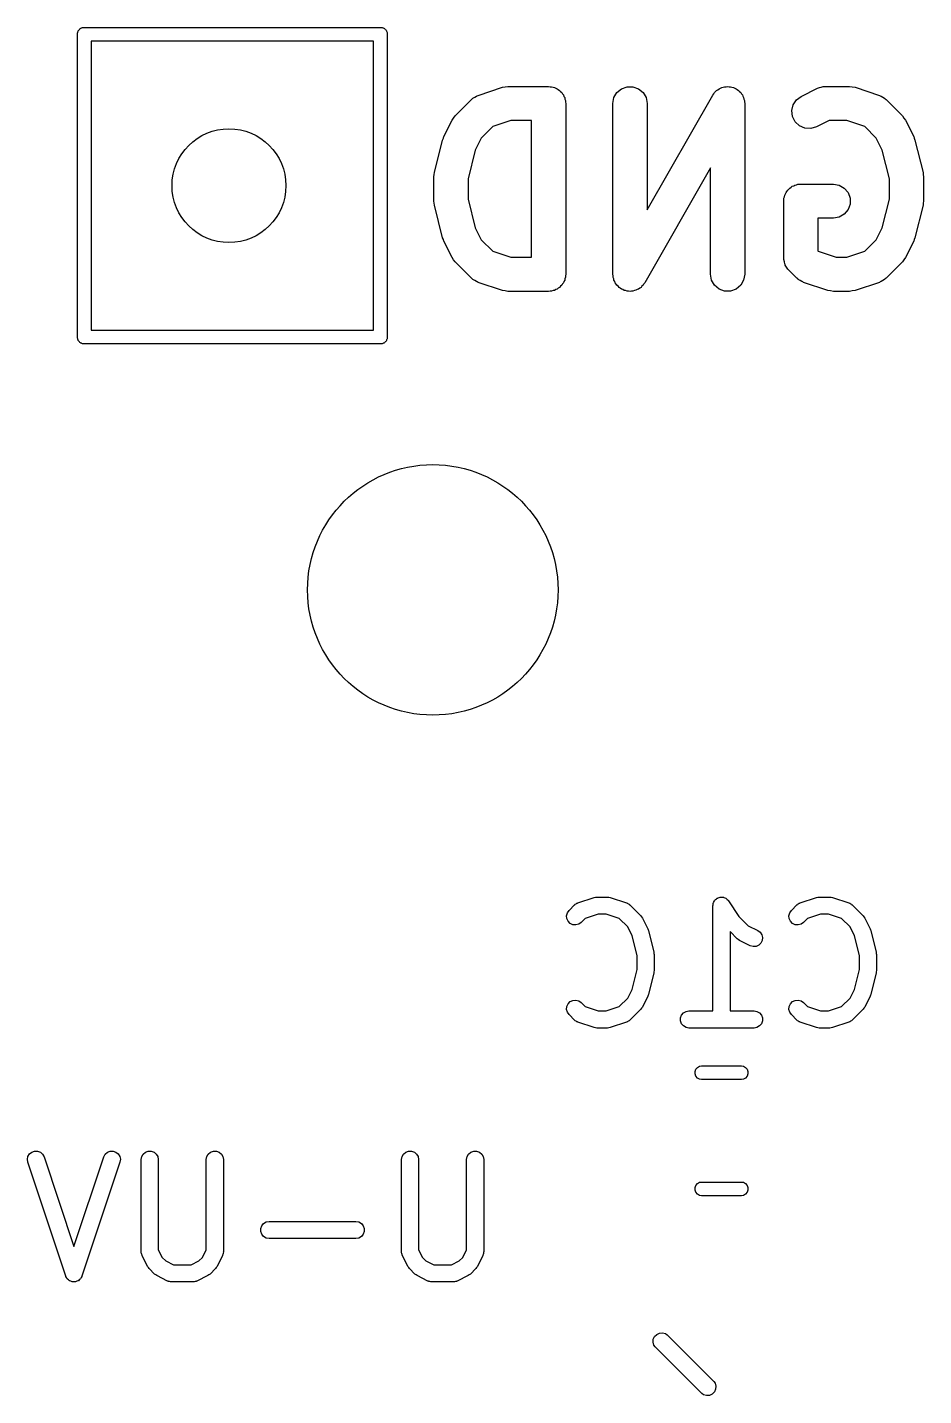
# Model space of a CAD drawing. Extents: x 0.6 to 53.4, y 0.6 to 44.7.
# Drawn here: x 15.83 to 23.7, y 32.67 to 44.69 of the extents above; entities that cross this region are included whole.
import ezdxf

# ---------------------------------------------------------------- set-up
doc = ezdxf.new("R2010")
doc.units = 0
doc.header["$MEASUREMENT"] = 0
doc.layers.add('BLACK', color=7, linetype='CONTINUOUS')

msp = doc.modelspace()

# ---------------------------------------------------------------- linework, layer by layer
at = {"layer": 'BLACK', "linetype": 'CONTINUOUS'}
for p, q in [((16.27, 44.6406), (16.2718, 44.6456)), ((16.27, 44.6353), (16.27, 44.6406)), ((16.27, 44.6352), (16.27, 44.6353)), ((16.27, 41.9806), (16.27, 44.6352)), ((16.2718, 44.6456), (16.2727, 44.6508)), ((16.2727, 44.6508), (16.2754, 44.6555)), ((16.2754, 44.6555), (16.2772, 44.6605)), ((16.2772, 44.6605), (16.2807, 44.6645)), ((16.2807, 44.6645), (16.2833, 44.6692)), ((16.2833, 44.6692), (16.2874, 44.6726)), ((16.2874, 44.6726), (16.2908, 44.6767)), ((16.2908, 44.6767), (16.2955, 44.6793)), ((16.2955, 44.6793), (16.2995, 44.6828)), ((16.2995, 44.6828), (16.3045, 44.6846)), ((16.3045, 44.6846), (16.3092, 44.6873)), ((16.3092, 44.6873), (16.3144, 44.6882)), ((16.3144, 44.6882), (16.3194, 44.69)), ((16.3194, 44.69), (16.3247, 44.69)), ((16.3247, 44.69), (16.3248, 44.69)), ((16.3248, 44.69), (18.9352, 44.69)), ((18.9352, 44.69), (18.9353, 44.69)), ((18.9353, 44.69), (18.9406, 44.69)), ((18.9406, 44.69), (18.9456, 44.6882)), ((18.9456, 44.6882), (18.9508, 44.6873)), ((18.9508, 44.6873), (18.9555, 44.6846)), ((18.9555, 44.6846), (18.9605, 44.6828)), ((18.9605, 44.6828), (18.9645, 44.6793)), ((18.9645, 44.6793), (18.9692, 44.6767)), ((18.9692, 44.6767), (18.9726, 44.6726)), ((18.9726, 44.6726), (18.9767, 44.6692)), ((18.9767, 44.6692), (18.9793, 44.6645)), ((18.9793, 44.6645), (18.9828, 44.6605)), ((18.9828, 44.6605), (18.9846, 44.6555)), ((18.9846, 44.6555), (18.9873, 44.6508)), ((18.9873, 44.6508), (18.9882, 44.6456)), ((18.9882, 44.6456), (18.99, 44.6406)), ((18.99, 44.6406), (18.99, 44.6353)), ((18.99, 44.6353), (18.99, 44.6352)), ((18.99, 44.6352), (18.99, 41.9648)), ((16.39, 44.57), (16.39, 42.03)), ((18.87, 44.57), (16.39, 44.57)), ((18.87, 42.03), (18.87, 44.57)), ((19.7883, 44.0923), (20.0026, 44.1637)), ((20.0026, 44.1637), (20.0263, 44.1673)), ((20.0263, 44.1673), (20.05, 44.1714)), ((20.05, 44.1714), (20.4071, 44.1714)), ((20.4071, 44.1714), (20.4201, 44.1691)), ((20.4201, 44.1691), (20.4332, 44.1691)), ((20.4332, 44.1691), (20.4455, 44.1647)), ((20.4455, 44.1647), (20.4584, 44.1624)), ((20.4584, 44.1624), (20.4698, 44.1558)), ((20.4698, 44.1558), (20.4821, 44.1513)), ((20.4821, 44.1513), (20.4922, 44.1429)), ((20.4922, 44.1429), (20.5036, 44.1363)), ((20.5036, 44.1363), (20.512, 44.1263)), ((20.512, 44.1263), (20.522, 44.1178)), ((20.522, 44.1178), (20.5286, 44.1065)), ((20.5286, 44.1065), (20.537, 44.0964)), ((20.9805, 44.0727), (21.0065, 44.1178)), ((21.0065, 44.1178), (21.0464, 44.1513)), ((21.0464, 44.1513), (21.0954, 44.1691)), ((21.0954, 44.1691), (21.1475, 44.1691)), ((21.1475, 44.1691), (21.1964, 44.1513)), ((21.1964, 44.1513), (21.2363, 44.1178)), ((21.2363, 44.1178), (21.2624, 44.0727)), ((21.8483, 44.0958), (21.8569, 44.1062)), ((21.8569, 44.1062), (21.8637, 44.1178)), ((21.8637, 44.1178), (21.8735, 44.1261)), ((21.8735, 44.1261), (21.8816, 44.1359)), ((21.8816, 44.1359), (21.8933, 44.1427)), ((21.8933, 44.1427), (21.9036, 44.1513)), ((21.9036, 44.1513), (21.9156, 44.1557)), ((21.9156, 44.1557), (21.9266, 44.1622)), ((21.9266, 44.1622), (21.9399, 44.1645)), ((21.9399, 44.1645), (21.9525, 44.1691)), ((21.9525, 44.1691), (21.9653, 44.1691)), ((21.9653, 44.1691), (21.9779, 44.1714)), ((21.9779, 44.1714), (21.9912, 44.1691)), ((21.9912, 44.1691), (22.0046, 44.1691)), ((22.0046, 44.1691), (22.0166, 44.1648)), ((22.0166, 44.1648), (22.0292, 44.1626)), ((22.0292, 44.1626), (22.0409, 44.1559)), ((22.0409, 44.1559), (22.0536, 44.1513)), ((22.0536, 44.1513), (22.0634, 44.1431)), ((22.0634, 44.1431), (22.0745, 44.1368)), ((22.0745, 44.1368), (22.0832, 44.1265)), ((22.0832, 44.1265), (22.0935, 44.1178)), ((22.0935, 44.1178), (22.0999, 44.1068)), ((22.0999, 44.1068), (22.1081, 44.097)), ((22.6258, 44.0842), (22.7686, 44.1556)), ((22.7686, 44.1556), (22.7769, 44.1581)), ((22.7769, 44.1581), (22.7844, 44.1624)), ((22.7844, 44.1624), (22.8017, 44.1654)), ((22.8017, 44.1654), (22.8186, 44.1704)), ((22.8186, 44.1704), (22.8272, 44.1699)), ((22.8272, 44.1699), (22.8357, 44.1714)), ((22.8357, 44.1714), (23.05, 44.1714)), ((23.05, 44.1714), (23.0737, 44.1673)), ((23.0737, 44.1673), (23.0974, 44.1637)), ((23.0974, 44.1637), (23.3117, 44.0923)), ((19.5868, 43.9132), (19.7296, 44.0561)), ((19.7296, 44.0561), (19.7367, 44.061)), ((19.7367, 44.061), (19.7425, 44.0675)), ((19.7425, 44.0675), (19.7579, 44.0759)), ((19.7579, 44.0759), (19.7723, 44.0859)), ((19.7723, 44.0859), (19.7807, 44.0882)), ((19.7807, 44.0882), (19.7883, 44.0923)), ((20.537, 44.0964), (20.5415, 44.0841)), ((20.5415, 44.0841), (20.5481, 44.0727)), ((20.5481, 44.0727), (20.5504, 44.0598)), ((20.5504, 44.0598), (20.5549, 44.0475)), ((20.5549, 44.0475), (20.5549, 44.0344)), ((20.5549, 44.0344), (20.5571, 44.0214)), ((20.5571, 44.0214), (20.5571, 42.5214)), ((20.9714, 44.0214), (20.9805, 44.0727)), ((20.9714, 42.5214), (20.9714, 44.0214)), ((21.2624, 44.0727), (21.2714, 44.0214)), ((21.2714, 43.0863), (21.8483, 44.0958)), ((21.2714, 44.0214), (21.2714, 43.0863)), ((22.1081, 44.097), (22.1128, 44.0844)), ((22.1128, 44.0844), (22.1195, 44.0727)), ((22.1195, 44.0727), (22.1217, 44.0601)), ((22.1217, 44.0601), (22.1262, 44.0481)), ((22.1262, 44.0481), (22.1262, 44.0347)), ((22.1262, 44.0347), (22.1286, 44.0214)), ((22.1286, 44.0214), (22.1286, 42.5214)), ((22.5431, 43.959), (22.5552, 44.0097)), ((22.5552, 44.0097), (22.5839, 44.0531)), ((22.5839, 44.0531), (22.6258, 44.0842)), ((23.3117, 44.0923), (23.3193, 44.0882)), ((23.3193, 44.0882), (23.3277, 44.0859)), ((23.3277, 44.0859), (23.3421, 44.0759)), ((23.3421, 44.0759), (23.3575, 44.0675)), ((23.3575, 44.0675), (23.3633, 44.061)), ((23.3633, 44.061), (23.3704, 44.0561)), ((23.3704, 44.0561), (23.5132, 43.9132)), ((19.4873, 43.7314), (19.5587, 43.8742)), ((19.5587, 43.8742), (19.573, 43.8935)), ((19.573, 43.8935), (19.5868, 43.9132)), ((20.0743, 43.8714), (19.9167, 43.8189)), ((20.2571, 43.8714), (20.0743, 43.8714)), ((20.2571, 42.6714), (20.2571, 43.8714)), ((22.5491, 43.9072), (22.5431, 43.959)), ((22.5724, 43.8606), (22.5491, 43.9072)), ((22.6102, 43.8248), (22.5724, 43.8606)), ((22.8711, 43.8714), (22.7599, 43.8158)), ((23.0257, 43.8714), (22.8711, 43.8714)), ((23.1833, 43.8189), (23.0257, 43.8714)), ((23.5132, 43.9132), (23.527, 43.8935)), ((23.527, 43.8935), (23.5413, 43.8742)), ((23.5413, 43.8742), (23.6127, 43.7314)), ((19.9167, 43.8189), (19.8161, 43.7183)), ((22.658, 43.8041), (22.6102, 43.8248)), ((22.71, 43.801), (22.658, 43.8041)), ((22.7599, 43.8158), (22.71, 43.801)), ((23.2839, 43.7183), (23.1833, 43.8189)), ((19.4045, 43.415), (19.4759, 43.7007)), ((19.4759, 43.7007), (19.4826, 43.7156)), ((19.4826, 43.7156), (19.4873, 43.7314)), ((19.8161, 43.7183), (19.763, 43.6119)), ((23.337, 43.6119), (23.2839, 43.7183)), ((23.6127, 43.7314), (23.6174, 43.7156)), ((23.6174, 43.7156), (23.6241, 43.7007)), ((23.6241, 43.7007), (23.6955, 43.415)), ((19.763, 43.6119), (19.7, 43.3601)), ((23.4, 43.3601), (23.337, 43.6119)), ((19.4, 43.3786), (19.4032, 43.3966)), ((19.4, 43.1643), (19.4, 43.3786)), ((19.4032, 43.3966), (19.4045, 43.415)), ((21.8286, 43.4566), (21.2517, 42.447)), ((21.8286, 42.5214), (21.8286, 43.4566)), ((23.6955, 43.415), (23.6968, 43.3966)), ((23.6968, 43.3966), (23.7, 43.3786)), ((23.7, 43.3786), (23.7, 43.1643)), ((19.7, 43.3601), (19.7, 43.1827)), ((22.5, 43.2493), (22.5065, 43.2607)), ((22.5065, 43.2607), (22.5166, 43.2691)), ((22.5166, 43.2691), (22.525, 43.2792)), ((22.525, 43.2792), (22.5364, 43.2858)), ((22.5364, 43.2858), (22.5464, 43.2942)), ((22.5464, 43.2942), (22.5588, 43.2987)), ((22.5588, 43.2987), (22.5701, 43.3052)), ((22.5701, 43.3052), (22.5831, 43.3075)), ((22.5831, 43.3075), (22.5954, 43.312)), ((22.5954, 43.312), (22.6085, 43.312)), ((22.6085, 43.312), (22.6214, 43.3143)), ((22.6214, 43.3143), (22.9071, 43.3143)), ((22.9071, 43.3143), (22.9584, 43.3052)), ((22.9584, 43.3052), (23.0036, 43.2792)), ((23.0036, 43.2792), (23.037, 43.2393)), ((23.4, 43.1827), (23.4, 43.3601)), ((19.4032, 43.1462), (19.4, 43.1643)), ((19.4045, 43.1279), (19.4032, 43.1462)), ((19.7, 43.1827), (19.763, 42.9309)), ((22.4714, 43.1643), (22.4737, 43.1772)), ((22.4714, 42.6643), (22.4714, 43.1643)), ((22.4737, 43.1903), (22.4782, 43.2027)), ((22.4737, 43.1772), (22.4737, 43.1903)), ((22.4782, 43.2027), (22.4805, 43.2156)), ((22.4805, 43.2156), (22.487, 43.227)), ((22.487, 43.227), (22.4915, 43.2393)), ((22.4915, 43.2393), (22.5, 43.2493)), ((23.037, 43.2393), (23.0549, 43.1903)), ((23.0549, 43.1382), (23.037, 43.0893)), ((23.0549, 43.1903), (23.0549, 43.1382)), ((23.337, 42.9309), (23.4, 43.1827)), ((23.6968, 43.1462), (23.6955, 43.1279)), ((23.7, 43.1643), (23.6968, 43.1462)), ((19.4759, 42.8422), (19.4045, 43.1279)), ((22.9584, 43.0233), (22.9071, 43.0143)), ((23.0036, 43.0494), (22.9584, 43.0233)), ((23.037, 43.0893), (23.0036, 43.0494)), ((23.6955, 43.1279), (23.6241, 42.8422)), ((19.763, 42.9309), (19.8161, 42.8246)), ((22.9071, 43.0143), (22.7714, 43.0143)), ((22.7714, 43.0143), (22.7714, 42.7264)), ((23.2839, 42.8246), (23.337, 42.9309)), ((19.4826, 42.8272), (19.4759, 42.8422)), ((19.4873, 42.8115), (19.4826, 42.8272)), ((19.5587, 42.6686), (19.4873, 42.8115)), ((19.8161, 42.8246), (19.9167, 42.724)), ((23.1833, 42.724), (23.2839, 42.8246)), ((23.6127, 42.8115), (23.5413, 42.6686)), ((23.6174, 42.8272), (23.6127, 42.8115)), ((23.6241, 42.8422), (23.6174, 42.8272)), ((19.573, 42.6493), (19.5587, 42.6686)), ((19.9167, 42.724), (20.0743, 42.6714)), ((20.0743, 42.6714), (20.2571, 42.6714)), ((22.4726, 42.6578), (22.4714, 42.6643)), ((22.472, 42.6512), (22.4726, 42.6578)), ((22.7714, 42.7264), (22.7739, 42.724)), ((22.7739, 42.724), (22.9315, 42.6714)), ((22.9315, 42.6714), (23.0257, 42.6714)), ((23.0257, 42.6714), (23.1833, 42.724)), ((23.5413, 42.6686), (23.527, 42.6493)), ((19.5868, 42.6296), (19.573, 42.6493)), ((19.7296, 42.4868), (19.5868, 42.6296)), ((22.4771, 42.6323), (22.472, 42.6512)), ((22.4805, 42.613), (22.4771, 42.6323)), ((22.4838, 42.6073), (22.4805, 42.613)), ((22.4855, 42.6009), (22.4838, 42.6073)), ((22.4967, 42.5848), (22.4855, 42.6009)), ((22.5065, 42.5679), (22.4967, 42.5848)), ((22.5116, 42.5636), (22.5065, 42.5679)), ((22.5154, 42.5582), (22.5116, 42.5636)), ((22.5868, 42.4868), (22.5154, 42.5582)), ((23.5132, 42.6296), (23.3704, 42.4868)), ((23.527, 42.6493), (23.5132, 42.6296)), ((19.7367, 42.4818), (19.7296, 42.4868)), ((19.7425, 42.4754), (19.7367, 42.4818)), ((19.7579, 42.467), (19.7425, 42.4754)), ((19.7723, 42.4569), (19.7579, 42.467)), ((19.7807, 42.4547), (19.7723, 42.4569)), ((19.7883, 42.4506), (19.7807, 42.4547)), ((20.0026, 42.3791), (19.7883, 42.4506)), ((20.512, 42.4166), (20.5036, 42.4065)), ((20.522, 42.425), (20.512, 42.4166)), ((20.5286, 42.4364), (20.522, 42.425)), ((20.537, 42.4464), (20.5286, 42.4364)), ((20.5415, 42.4588), (20.537, 42.4464)), ((20.5481, 42.4701), (20.5415, 42.4588)), ((20.5504, 42.4831), (20.5481, 42.4701)), ((20.5549, 42.4954), (20.5504, 42.4831)), ((20.5571, 42.5214), (20.5549, 42.5085)), ((20.5549, 42.5085), (20.5549, 42.4954)), ((20.9738, 42.5082), (20.9714, 42.5214)), ((20.9738, 42.4947), (20.9738, 42.5082)), ((20.9783, 42.4827), (20.9738, 42.4947)), ((20.9805, 42.4701), (20.9783, 42.4827)), ((20.9872, 42.4585), (20.9805, 42.4701)), ((20.9919, 42.4459), (20.9872, 42.4585)), ((21.0001, 42.4361), (20.9919, 42.4459)), ((21.0065, 42.425), (21.0001, 42.4361)), ((21.0168, 42.4164), (21.0065, 42.425)), ((21.0255, 42.4061), (21.0168, 42.4164)), ((21.2265, 42.4168), (21.2184, 42.407)), ((21.2363, 42.425), (21.2265, 42.4168)), ((21.2431, 42.4367), (21.2363, 42.425)), ((21.2517, 42.447), (21.2431, 42.4367)), ((21.8376, 42.4701), (21.8286, 42.5214)), ((21.8637, 42.425), (21.8376, 42.4701)), ((21.9036, 42.3915), (21.8637, 42.425)), ((22.0935, 42.425), (22.0536, 42.3915)), ((22.1195, 42.4701), (22.0935, 42.425)), ((22.1286, 42.5214), (22.1195, 42.4701)), ((22.5939, 42.4818), (22.5868, 42.4868)), ((22.5996, 42.4754), (22.5939, 42.4818)), ((22.6151, 42.467), (22.5996, 42.4754)), ((22.6295, 42.4569), (22.6151, 42.467)), ((22.6378, 42.4547), (22.6295, 42.4569)), ((22.6454, 42.4506), (22.6378, 42.4547)), ((22.8597, 42.3791), (22.6454, 42.4506)), ((23.3117, 42.4506), (23.0974, 42.3791)), ((23.3193, 42.4547), (23.3117, 42.4506)), ((23.3277, 42.4569), (23.3193, 42.4547)), ((23.3421, 42.467), (23.3277, 42.4569)), ((23.3575, 42.4754), (23.3421, 42.467)), ((23.3633, 42.4818), (23.3575, 42.4754)), ((23.3704, 42.4868), (23.3633, 42.4818)), ((20.0263, 42.3756), (20.0026, 42.3791)), ((20.05, 42.3714), (20.0263, 42.3756)), ((20.4071, 42.3714), (20.05, 42.3714)), ((20.4201, 42.3737), (20.4071, 42.3714)), ((20.4332, 42.3737), (20.4201, 42.3737)), ((20.4455, 42.3782), (20.4332, 42.3737)), ((20.4584, 42.3805), (20.4455, 42.3782)), ((20.4698, 42.387), (20.4584, 42.3805)), ((20.4821, 42.3915), (20.4698, 42.387)), ((20.4922, 42.4), (20.4821, 42.3915)), ((20.5036, 42.4065), (20.4922, 42.4)), ((21.0366, 42.3997), (21.0255, 42.4061)), ((21.0464, 42.3915), (21.0366, 42.3997)), ((21.0591, 42.3869), (21.0464, 42.3915)), ((21.0708, 42.3802), (21.0591, 42.3869)), ((21.0834, 42.3781), (21.0708, 42.3802)), ((21.0954, 42.3737), (21.0834, 42.3781)), ((21.1088, 42.3737), (21.0954, 42.3737)), ((21.1221, 42.3714), (21.1088, 42.3737)), ((21.1347, 42.3737), (21.1221, 42.3714)), ((21.1475, 42.3737), (21.1347, 42.3737)), ((21.1601, 42.3783), (21.1475, 42.3737)), ((21.1734, 42.3807), (21.1601, 42.3783)), ((21.1844, 42.3871), (21.1734, 42.3807)), ((21.1964, 42.3915), (21.1844, 42.3871)), ((21.2067, 42.4002), (21.1964, 42.3915)), ((21.2184, 42.407), (21.2067, 42.4002)), ((21.9525, 42.3737), (21.9036, 42.3915)), ((22.0046, 42.3737), (21.9525, 42.3737)), ((22.0536, 42.3915), (22.0046, 42.3737)), ((22.8835, 42.3756), (22.8597, 42.3791)), ((22.9071, 42.3714), (22.8835, 42.3756)), ((23.05, 42.3714), (22.9071, 42.3714)), ((23.0737, 42.3756), (23.05, 42.3714)), ((23.0974, 42.3791), (23.0737, 42.3756)), ((16.27, 41.9594), (16.27, 41.9806)), ((16.2718, 41.9544), (16.27, 41.9594)), ((16.2727, 41.9492), (16.2718, 41.9544)), ((16.2754, 41.9445), (16.2727, 41.9492)), ((16.2772, 41.9395), (16.2754, 41.9445)), ((16.2807, 41.9355), (16.2772, 41.9395)), ((16.2833, 41.9308), (16.2807, 41.9355)), ((16.39, 42.03), (18.87, 42.03)), ((18.9793, 41.9355), (18.9767, 41.9308)), ((18.9828, 41.9395), (18.9793, 41.9355)), ((18.9846, 41.9445), (18.9828, 41.9395)), ((18.9873, 41.9492), (18.9846, 41.9445)), ((18.9882, 41.9544), (18.9873, 41.9492)), ((18.99, 41.9594), (18.9882, 41.9544)), ((18.99, 41.9648), (18.99, 41.9647)), ((18.99, 41.9647), (18.99, 41.9594)), ((16.2874, 41.9274), (16.2833, 41.9308)), ((16.2908, 41.9233), (16.2874, 41.9274)), ((16.2955, 41.9207), (16.2908, 41.9233)), ((16.2995, 41.9172), (16.2955, 41.9207)), ((16.3045, 41.9154), (16.2995, 41.9172)), ((16.3092, 41.9127), (16.3045, 41.9154)), ((16.3144, 41.9118), (16.3092, 41.9127)), ((16.3194, 41.91), (16.3144, 41.9118)), ((16.3247, 41.91), (16.3194, 41.91)), ((16.3248, 41.91), (16.3247, 41.91)), ((18.9352, 41.91), (16.3248, 41.91)), ((18.9353, 41.91), (18.9352, 41.91)), ((18.9406, 41.91), (18.9353, 41.91)), ((18.9456, 41.9118), (18.9406, 41.91)), ((18.9508, 41.9127), (18.9456, 41.9118)), ((18.9555, 41.9154), (18.9508, 41.9127)), ((18.9605, 41.9172), (18.9555, 41.9154)), ((18.9645, 41.9207), (18.9605, 41.9172)), ((18.9692, 41.9233), (18.9645, 41.9207)), ((18.9726, 41.9274), (18.9692, 41.9233)), ((18.9767, 41.9308), (18.9726, 41.9274)), ((20.6632, 37.0012), (20.806, 37.0488)), ((20.806, 37.0488), (20.8179, 37.0505)), ((20.8179, 37.0505), (20.8298, 37.0526)), ((20.8298, 37.0526), (20.925, 37.0526)), ((20.925, 37.0526), (20.9368, 37.0505)), ((20.9368, 37.0505), (20.9487, 37.0488)), ((20.9487, 37.0488), (21.0916, 37.0012)), ((21.8566, 37.0069), (21.8578, 37.0109)), ((21.8578, 37.0109), (21.8631, 37.0181)), ((21.8631, 37.0181), (21.8675, 37.0258)), ((21.8675, 37.0258), (21.8707, 37.0285)), ((21.8707, 37.0285), (21.8732, 37.0319)), ((21.8732, 37.0319), (21.8806, 37.0368)), ((21.8806, 37.0368), (21.8875, 37.0426)), ((21.8875, 37.0426), (21.8914, 37.044)), ((21.8914, 37.044), (21.8949, 37.0463)), ((21.8949, 37.0463), (21.9036, 37.0484)), ((21.9036, 37.0484), (21.912, 37.0515)), ((21.912, 37.0515), (21.9161, 37.0515)), ((21.9161, 37.0515), (21.9202, 37.0525)), ((21.9202, 37.0525), (21.9291, 37.0515)), ((21.9291, 37.0515), (21.938, 37.0515)), ((21.938, 37.0515), (21.9419, 37.0501)), ((21.9419, 37.0501), (21.9461, 37.0496)), ((21.9461, 37.0496), (21.9541, 37.0456)), ((21.9541, 37.0456), (21.9625, 37.0426)), ((21.9625, 37.0426), (21.9657, 37.0399)), ((21.9657, 37.0399), (21.9694, 37.0381)), ((21.9694, 37.0381), (21.9756, 37.0316)), ((21.9756, 37.0316), (21.9825, 37.0258)), ((21.9825, 37.0258), (21.9845, 37.0222)), ((21.9845, 37.0222), (21.9874, 37.0192)), ((21.9874, 37.0192), (22.0785, 36.8825)), ((22.6156, 37.0012), (22.7584, 37.0488)), ((22.7584, 37.0488), (22.7703, 37.0505)), ((22.7703, 37.0505), (22.7821, 37.0526)), ((22.7821, 37.0526), (22.8774, 37.0526)), ((22.8774, 37.0526), (22.8892, 37.0505)), ((22.8892, 37.0505), (22.9011, 37.0488)), ((22.9011, 37.0488), (23.044, 37.0012)), ((20.5646, 36.8889), (20.5713, 36.9141)), ((20.5668, 36.863), (20.5646, 36.8889)), ((20.5713, 36.9141), (20.5863, 36.9354)), ((20.5863, 36.9354), (20.6339, 36.983)), ((20.6339, 36.983), (20.6374, 36.9855)), ((20.6374, 36.9855), (20.6403, 36.9887)), ((20.6403, 36.9887), (20.648, 36.9929)), ((20.648, 36.9929), (20.6552, 36.998)), ((20.6552, 36.998), (20.6594, 36.9991)), ((20.6594, 36.9991), (20.6632, 37.0012)), ((20.8419, 36.9026), (20.7274, 36.8644)), ((20.9128, 36.9026), (20.8419, 36.9026)), ((21.0273, 36.8644), (20.9128, 36.9026)), ((21.0916, 37.0012), (21.0954, 36.9991)), ((21.0954, 36.9991), (21.0996, 36.998)), ((21.0996, 36.998), (21.1067, 36.9929)), ((21.1067, 36.9929), (21.1145, 36.9887)), ((21.1145, 36.9887), (21.1173, 36.9855)), ((21.1173, 36.9855), (21.1209, 36.983)), ((21.1209, 36.983), (21.2161, 36.8878)), ((21.85, 36.9776), (21.8507, 36.9817)), ((21.85, 36.0526), (21.85, 36.9776)), ((21.8505, 36.9859), (21.853, 36.9945)), ((21.8507, 36.9817), (21.8505, 36.9859)), ((21.853, 36.9945), (21.8545, 37.0033)), ((21.8545, 37.0033), (21.8566, 37.0069)), ((22.517, 36.8889), (22.5237, 36.9141)), ((22.5192, 36.863), (22.517, 36.8889)), ((22.5237, 36.9141), (22.5386, 36.9354)), ((22.5386, 36.9354), (22.5863, 36.983)), ((22.5863, 36.983), (22.5898, 36.9855)), ((22.5898, 36.9855), (22.5927, 36.9887)), ((22.5927, 36.9887), (22.6004, 36.9929)), ((22.6004, 36.9929), (22.6076, 36.998)), ((22.6076, 36.998), (22.6118, 36.9991)), ((22.6118, 36.9991), (22.6156, 37.0012)), ((22.7943, 36.9026), (22.6798, 36.8644)), ((22.8652, 36.9026), (22.7943, 36.9026)), ((22.9797, 36.8644), (22.8652, 36.9026)), ((23.044, 37.0012), (23.0478, 36.9991)), ((23.0478, 36.9991), (23.0519, 36.998)), ((23.0519, 36.998), (23.0591, 36.9929)), ((23.0591, 36.9929), (23.0669, 36.9887)), ((23.0669, 36.9887), (23.0697, 36.9855)), ((23.0697, 36.9855), (23.0733, 36.983)), ((23.0733, 36.983), (23.1685, 36.8878)), ((20.5778, 36.8394), (20.5668, 36.863)), ((20.5963, 36.8209), (20.5778, 36.8394)), ((20.6199, 36.8099), (20.5963, 36.8209)), ((20.6458, 36.8077), (20.6199, 36.8099)), ((20.671, 36.8144), (20.6458, 36.8077)), ((20.6923, 36.8293), (20.671, 36.8144)), ((20.7274, 36.8644), (20.6923, 36.8293)), ((21.1015, 36.7903), (21.0273, 36.8644)), ((21.1399, 36.7133), (21.1015, 36.7903)), ((21.2161, 36.8878), (21.223, 36.8779)), ((21.223, 36.8779), (21.2302, 36.8683)), ((21.2302, 36.8683), (21.2778, 36.7731)), ((21.2778, 36.7731), (21.2801, 36.7652)), ((22.0785, 36.8825), (22.1599, 36.8012)), ((22.1599, 36.8012), (22.2443, 36.759)), ((22.5302, 36.8394), (22.5192, 36.863)), ((22.5486, 36.8209), (22.5302, 36.8394)), ((22.5723, 36.8099), (22.5486, 36.8209)), ((22.5982, 36.8077), (22.5723, 36.8099)), ((22.6234, 36.8144), (22.5982, 36.8077)), ((22.6447, 36.8293), (22.6234, 36.8144)), ((22.6798, 36.8644), (22.6447, 36.8293)), ((23.0538, 36.7903), (22.9797, 36.8644)), ((23.0923, 36.7133), (23.0538, 36.7903)), ((23.1685, 36.8878), (23.1754, 36.8779)), ((23.1754, 36.8779), (23.1826, 36.8683)), ((23.1826, 36.8683), (23.2302, 36.7731)), ((23.2302, 36.7731), (23.2325, 36.7652)), ((21.1833, 36.5398), (21.1399, 36.7133)), ((21.2801, 36.7652), (21.2835, 36.7577)), ((21.2835, 36.7577), (21.3311, 36.5672)), ((22.0624, 36.6865), (22, 36.7489)), ((22, 36.7489), (22, 36.0526)), ((22.0723, 36.6796), (22.0624, 36.6865)), ((22.0819, 36.6724), (22.0723, 36.6796)), ((22.1772, 36.6248), (22.0819, 36.6724)), ((22.2443, 36.759), (22.2652, 36.7435)), ((22.2652, 36.7435), (22.2795, 36.7217)), ((22.2826, 36.6705), (22.271, 36.6472)), ((22.2795, 36.7217), (22.2856, 36.6964)), ((22.2856, 36.6964), (22.2826, 36.6705)), ((23.1357, 36.5398), (23.0923, 36.7133)), ((23.2325, 36.7652), (23.2359, 36.7577)), ((23.2359, 36.7577), (23.2835, 36.5672)), ((21.1833, 36.4154), (21.1833, 36.5398)), ((21.3311, 36.5672), (21.3317, 36.5581)), ((21.3317, 36.5581), (21.3333, 36.549)), ((21.3333, 36.549), (21.3333, 36.4062)), ((22.2021, 36.6174), (22.1772, 36.6248)), ((22.2281, 36.619), (22.2021, 36.6174)), ((22.252, 36.6293), (22.2281, 36.619)), ((22.271, 36.6472), (22.252, 36.6293)), ((23.1357, 36.4154), (23.1357, 36.5398)), ((23.2835, 36.5672), (23.2841, 36.5581)), ((23.2841, 36.5581), (23.2857, 36.549)), ((23.2857, 36.549), (23.2857, 36.4062)), ((21.1399, 36.2419), (21.1833, 36.4154)), ((23.0923, 36.2419), (23.1357, 36.4154)), ((21.3311, 36.388), (21.2835, 36.1975)), ((21.3317, 36.3972), (21.3311, 36.388)), ((21.3333, 36.4062), (21.3317, 36.3972)), ((23.2835, 36.388), (23.2359, 36.1975)), ((23.2841, 36.3972), (23.2835, 36.388)), ((23.2857, 36.4062), (23.2841, 36.3972)), ((21.1015, 36.1649), (21.1399, 36.2419)), ((21.2778, 36.1822), (21.2302, 36.0869)), ((21.2801, 36.19), (21.2778, 36.1822)), ((21.2835, 36.1975), (21.2801, 36.19)), ((23.0538, 36.1649), (23.0923, 36.2419)), ((23.2302, 36.1822), (23.1826, 36.0869)), ((23.2325, 36.19), (23.2302, 36.1822)), ((23.2359, 36.1975), (23.2325, 36.19)), ((20.5646, 36.0663), (20.5668, 36.0923)), ((20.5713, 36.0412), (20.5646, 36.0663)), ((20.5668, 36.0923), (20.5778, 36.1159)), ((20.5778, 36.1159), (20.5963, 36.1343)), ((20.5963, 36.1343), (20.6199, 36.1453)), ((20.6199, 36.1453), (20.6458, 36.1476)), ((20.6458, 36.1476), (20.671, 36.1408)), ((20.671, 36.1408), (20.6923, 36.1259)), ((20.6923, 36.1259), (20.7274, 36.0908)), ((20.7274, 36.0908), (20.8419, 36.0526)), ((20.8419, 36.0526), (20.9128, 36.0526)), ((20.9128, 36.0526), (21.0273, 36.0908)), ((21.0273, 36.0908), (21.1015, 36.1649)), ((21.2161, 36.0674), (21.1209, 35.9722)), ((21.223, 36.0773), (21.2161, 36.0674)), ((21.2302, 36.0869), (21.223, 36.0773)), ((21.5911, 36.0351), (21.6136, 36.0481)), ((21.6136, 36.0481), (21.6393, 36.0526)), ((21.6393, 36.0526), (21.85, 36.0526)), ((22, 36.0526), (22.2107, 36.0526)), ((22.2107, 36.0526), (22.2364, 36.0481)), ((22.2364, 36.0481), (22.2589, 36.0351)), ((22.517, 36.0663), (22.5192, 36.0923)), ((22.5237, 36.0412), (22.517, 36.0663)), ((22.5192, 36.0923), (22.5302, 36.1159)), ((22.5302, 36.1159), (22.5486, 36.1343)), ((22.5486, 36.1343), (22.5723, 36.1453)), ((22.5723, 36.1453), (22.5982, 36.1476)), ((22.5982, 36.1476), (22.6234, 36.1408)), ((22.6234, 36.1408), (22.6447, 36.1259)), ((22.6447, 36.1259), (22.6798, 36.0908)), ((22.6798, 36.0908), (22.7943, 36.0526)), ((22.7943, 36.0526), (22.8652, 36.0526)), ((22.8652, 36.0526), (22.9797, 36.0908)), ((22.9797, 36.0908), (23.0538, 36.1649)), ((23.1685, 36.0674), (23.0733, 35.9722)), ((23.1754, 36.0773), (23.1685, 36.0674)), ((23.1826, 36.0869), (23.1754, 36.0773)), ((20.5863, 36.0198), (20.5713, 36.0412)), ((20.6339, 35.9722), (20.5863, 36.0198)), ((20.6374, 35.9697), (20.6339, 35.9722)), ((20.6403, 35.9665), (20.6374, 35.9697)), ((20.648, 35.9623), (20.6403, 35.9665)), ((20.6552, 35.9573), (20.648, 35.9623)), ((20.6594, 35.9561), (20.6552, 35.9573)), ((20.6632, 35.9541), (20.6594, 35.9561)), ((20.806, 35.9065), (20.6632, 35.9541)), ((21.0916, 35.9541), (20.9487, 35.9065)), ((21.0954, 35.9561), (21.0916, 35.9541)), ((21.0996, 35.9573), (21.0954, 35.9561)), ((21.1067, 35.9623), (21.0996, 35.9573)), ((21.1145, 35.9665), (21.1067, 35.9623)), ((21.1173, 35.9697), (21.1145, 35.9665)), ((21.1209, 35.9722), (21.1173, 35.9697)), ((21.5654, 35.9906), (21.5743, 36.0151)), ((21.5654, 35.9646), (21.5654, 35.9906)), ((21.5743, 35.9401), (21.5654, 35.9646)), ((21.5743, 36.0151), (21.5911, 36.0351)), ((21.5911, 35.9202), (21.5743, 35.9401)), ((22.2589, 36.0351), (22.2757, 36.0151)), ((22.2757, 35.9401), (22.2589, 35.9202)), ((22.2757, 36.0151), (22.2846, 35.9906)), ((22.2846, 35.9646), (22.2757, 35.9401)), ((22.2846, 35.9906), (22.2846, 35.9646)), ((22.5386, 36.0198), (22.5237, 36.0412)), ((22.5863, 35.9722), (22.5386, 36.0198)), ((22.5898, 35.9697), (22.5863, 35.9722)), ((22.5927, 35.9665), (22.5898, 35.9697)), ((22.6004, 35.9623), (22.5927, 35.9665)), ((22.6076, 35.9573), (22.6004, 35.9623)), ((22.6118, 35.9561), (22.6076, 35.9573)), ((22.6156, 35.9541), (22.6118, 35.9561)), ((22.7584, 35.9065), (22.6156, 35.9541)), ((23.044, 35.9541), (22.9011, 35.9065)), ((23.0478, 35.9561), (23.044, 35.9541)), ((23.0519, 35.9573), (23.0478, 35.9561)), ((23.0591, 35.9623), (23.0519, 35.9573)), ((23.0669, 35.9665), (23.0591, 35.9623)), ((23.0697, 35.9697), (23.0669, 35.9665)), ((23.0733, 35.9722), (23.0697, 35.9697)), ((20.8179, 35.9047), (20.806, 35.9065)), ((20.8298, 35.9026), (20.8179, 35.9047)), ((20.925, 35.9026), (20.8298, 35.9026)), ((20.9368, 35.9047), (20.925, 35.9026)), ((20.9487, 35.9065), (20.9368, 35.9047)), ((21.6136, 35.9071), (21.5911, 35.9202)), ((21.6393, 35.9026), (21.6136, 35.9071)), ((22.2107, 35.9026), (21.6393, 35.9026)), ((22.2364, 35.9071), (22.2107, 35.9026)), ((22.2589, 35.9202), (22.2364, 35.9071)), ((22.7703, 35.9047), (22.7584, 35.9065)), ((22.7821, 35.9026), (22.7703, 35.9047)), ((22.8774, 35.9026), (22.7821, 35.9026)), ((22.8892, 35.9047), (22.8774, 35.9026)), ((22.9011, 35.9065), (22.8892, 35.9047)), ((21.7146, 35.5567), (21.7329, 35.5673)), ((21.7329, 35.5673), (21.7485, 35.57)), ((21.7485, 35.57), (22.1015, 35.57)), ((22.1015, 35.57), (22.1171, 35.5673)), ((22.1171, 35.5673), (22.1354, 35.5567)), ((21.6937, 35.5206), (21.701, 35.5405)), ((21.6937, 35.4994), (21.6937, 35.5206)), ((21.701, 35.4795), (21.6937, 35.4994)), ((21.701, 35.5405), (21.7146, 35.5567)), ((21.7146, 35.4633), (21.701, 35.4795)), ((21.7329, 35.4527), (21.7146, 35.4633)), ((21.7485, 35.45), (21.7329, 35.4527)), ((22.1015, 35.45), (21.7485, 35.45)), ((22.1171, 35.4527), (22.1015, 35.45)), ((22.1354, 35.4633), (22.1171, 35.4527)), ((22.1354, 35.5567), (22.149, 35.5405)), ((22.149, 35.4795), (22.1354, 35.4633)), ((22.149, 35.5405), (22.1563, 35.5206)), ((22.1563, 35.4994), (22.149, 35.4795)), ((22.1563, 35.5206), (22.1563, 35.4994)), ((15.8298, 34.7497), (15.835, 34.7752)), ((15.8336, 34.7239), (15.8298, 34.7497)), ((15.835, 34.7752), (15.8486, 34.7974)), ((15.8486, 34.7974), (15.869, 34.8136)), ((15.869, 34.8136), (15.8938, 34.8218)), ((15.8938, 34.8218), (15.9198, 34.8211)), ((15.9198, 34.8211), (15.944, 34.8115)), ((15.944, 34.8115), (15.9635, 34.7942)), ((15.9635, 34.7942), (15.9759, 34.7713)), ((15.9759, 34.7713), (16.2381, 33.9848)), ((16.2381, 33.9848), (16.5003, 34.7713)), ((16.5003, 34.7713), (16.5127, 34.7942)), ((16.5127, 34.7942), (16.5322, 34.8115)), ((16.5322, 34.8115), (16.5564, 34.8211)), ((16.5564, 34.8211), (16.5824, 34.8218)), ((16.5824, 34.8218), (16.6071, 34.8136)), ((16.6071, 34.8136), (16.6275, 34.7974)), ((16.6275, 34.7974), (16.6412, 34.7752)), ((16.6412, 34.7752), (16.6464, 34.7497)), ((16.6464, 34.7497), (16.6426, 34.7239)), ((16.8298, 34.7476), (16.8343, 34.7733)), ((16.8298, 33.9381), (16.8298, 34.7476)), ((16.8343, 34.7733), (16.8473, 34.7958)), ((16.8473, 34.7958), (16.8673, 34.8126)), ((16.8673, 34.8126), (16.8917, 34.8215)), ((16.8917, 34.8215), (16.9178, 34.8215)), ((16.9178, 34.8215), (16.9423, 34.8126)), ((16.9423, 34.8126), (16.9622, 34.7958)), ((16.9622, 34.7958), (16.9752, 34.7733)), ((16.9752, 34.7733), (16.9798, 34.7476)), ((16.9798, 34.7476), (16.9798, 33.9558)), ((17.4012, 34.7476), (17.4057, 34.7733)), ((17.4012, 33.9558), (17.4012, 34.7476)), ((17.4057, 34.7733), (17.4187, 34.7958)), ((17.4187, 34.7958), (17.4387, 34.8126)), ((17.4387, 34.8126), (17.4632, 34.8215)), ((17.4632, 34.8215), (17.4892, 34.8215)), ((17.4892, 34.8215), (17.5137, 34.8126)), ((17.5137, 34.8126), (17.5336, 34.7958)), ((17.5336, 34.7958), (17.5467, 34.7733)), ((17.5467, 34.7733), (17.5512, 34.7476)), ((17.5512, 34.7476), (17.5512, 33.9381)), ((19.1155, 34.7476), (19.12, 34.7733)), ((19.1155, 33.9381), (19.1155, 34.7476)), ((19.12, 34.7733), (19.133, 34.7958)), ((19.133, 34.7958), (19.153, 34.8126)), ((19.153, 34.8126), (19.1775, 34.8215)), ((19.1775, 34.8215), (19.2035, 34.8215)), ((19.2035, 34.8215), (19.228, 34.8126)), ((19.228, 34.8126), (19.2479, 34.7958)), ((19.2479, 34.7958), (19.261, 34.7733)), ((19.261, 34.7733), (19.2655, 34.7476)), ((19.2655, 34.7476), (19.2655, 33.9558)), ((19.6869, 34.7476), (19.6914, 34.7733)), ((19.6869, 33.9558), (19.6869, 34.7476)), ((19.6914, 34.7733), (19.7045, 34.7958)), ((19.7045, 34.7958), (19.7244, 34.8126)), ((19.7244, 34.8126), (19.7489, 34.8215)), ((19.7489, 34.8215), (19.7749, 34.8215)), ((19.7749, 34.8215), (19.7994, 34.8126)), ((19.7994, 34.8126), (19.8194, 34.7958)), ((19.8194, 34.7958), (19.8324, 34.7733)), ((19.8324, 34.7733), (19.8369, 34.7476)), ((19.8369, 34.7476), (19.8369, 33.9381)), ((16.1669, 33.7239), (15.8336, 34.7239)), ((16.6426, 34.7239), (16.3092, 33.7239)), ((21.6937, 34.5006), (21.701, 34.5205)), ((21.6937, 34.4794), (21.6937, 34.5006)), ((21.701, 34.5205), (21.7146, 34.5367)), ((21.7146, 34.5367), (21.7329, 34.5473)), ((21.7329, 34.5473), (21.7485, 34.55)), ((21.7485, 34.55), (22.1015, 34.55)), ((22.1015, 34.55), (22.1171, 34.5473)), ((22.1171, 34.5473), (22.1354, 34.5367)), ((22.1354, 34.5367), (22.149, 34.5205)), ((22.149, 34.5205), (22.1563, 34.5006)), ((22.1563, 34.5006), (22.1563, 34.4794)), ((21.701, 34.4595), (21.6937, 34.4794)), ((21.7146, 34.4433), (21.701, 34.4595)), ((21.7329, 34.4327), (21.7146, 34.4433)), ((21.7485, 34.43), (21.7329, 34.4327)), ((22.1015, 34.43), (21.7485, 34.43)), ((22.1171, 34.4327), (22.1015, 34.43)), ((22.1354, 34.4433), (22.1171, 34.4327)), ((22.149, 34.4595), (22.1354, 34.4433)), ((22.1563, 34.4794), (22.149, 34.4595)), ((17.8785, 34.1416), (17.8874, 34.1661)), ((17.8785, 34.1155), (17.8785, 34.1416)), ((17.8874, 34.1661), (17.9042, 34.186)), ((17.9042, 34.186), (17.9267, 34.199)), ((17.9267, 34.199), (17.9524, 34.2036)), ((17.9524, 34.2036), (18.7143, 34.2036)), ((18.7143, 34.2036), (18.7399, 34.199)), ((18.7399, 34.199), (18.7625, 34.186)), ((18.7625, 34.186), (18.7792, 34.1661)), ((18.7792, 34.1661), (18.7881, 34.1416)), ((18.7881, 34.1416), (18.7881, 34.1155)), ((17.8874, 34.0911), (17.8785, 34.1155)), ((17.9042, 34.0711), (17.8874, 34.0911)), ((17.9267, 34.0581), (17.9042, 34.0711)), ((17.9524, 34.0536), (17.9267, 34.0581)), ((18.7143, 34.0536), (17.9524, 34.0536)), ((18.7399, 34.0581), (18.7143, 34.0536)), ((18.7625, 34.0711), (18.7399, 34.0581)), ((18.7792, 34.0911), (18.7625, 34.0711)), ((18.7881, 34.1155), (18.7792, 34.0911)), ((16.8305, 33.9338), (16.8298, 33.9381)), ((16.8303, 33.9295), (16.8305, 33.9338)), ((16.8328, 33.9211), (16.8303, 33.9295)), ((16.8343, 33.9124), (16.8328, 33.9211)), ((16.8364, 33.9087), (16.8343, 33.9124)), ((16.8377, 33.9046), (16.8364, 33.9087)), ((16.8853, 33.8093), (16.8377, 33.9046)), ((16.9798, 33.9558), (17.014, 33.8873)), ((17.014, 33.8873), (17.0444, 33.8569)), ((17.3365, 33.8569), (17.3669, 33.8873)), ((17.3669, 33.8873), (17.4012, 33.9558)), ((17.5433, 33.9046), (17.4957, 33.8093)), ((17.5445, 33.9087), (17.5433, 33.9046)), ((17.5467, 33.9124), (17.5445, 33.9087)), ((17.5482, 33.9211), (17.5467, 33.9124)), ((17.5507, 33.9295), (17.5482, 33.9211)), ((17.5512, 33.9381), (17.5504, 33.9338)), ((17.5504, 33.9338), (17.5507, 33.9295)), ((19.1162, 33.9338), (19.1155, 33.9381)), ((19.116, 33.9295), (19.1162, 33.9338)), ((19.1185, 33.9211), (19.116, 33.9295)), ((19.12, 33.9124), (19.1185, 33.9211)), ((19.1222, 33.9087), (19.12, 33.9124)), ((19.1234, 33.9046), (19.1222, 33.9087)), ((19.171, 33.8093), (19.1234, 33.9046)), ((19.2655, 33.9558), (19.2997, 33.8873)), ((19.2997, 33.8873), (19.3301, 33.8569)), ((19.6222, 33.8569), (19.6526, 33.8873)), ((19.6526, 33.8873), (19.6869, 33.9558)), ((19.829, 33.9046), (19.7814, 33.8093)), ((19.8302, 33.9087), (19.829, 33.9046)), ((19.8324, 33.9124), (19.8302, 33.9087)), ((19.8339, 33.9211), (19.8324, 33.9124)), ((19.8364, 33.9295), (19.8339, 33.9211)), ((19.8369, 33.9381), (19.8362, 33.9338)), ((19.8362, 33.9338), (19.8364, 33.9295)), ((16.8925, 33.7997), (16.8853, 33.8093)), ((16.8993, 33.7898), (16.8925, 33.7997)), ((16.947, 33.7422), (16.8993, 33.7898)), ((17.0444, 33.8569), (17.1129, 33.8226)), ((17.1129, 33.8226), (17.268, 33.8226)), ((17.268, 33.8226), (17.3365, 33.8569)), ((17.4816, 33.7898), (17.434, 33.7422)), ((17.4885, 33.7997), (17.4816, 33.7898)), ((17.4957, 33.8093), (17.4885, 33.7997)), ((19.1782, 33.7997), (19.171, 33.8093)), ((19.1851, 33.7898), (19.1782, 33.7997)), ((19.2327, 33.7422), (19.1851, 33.7898)), ((19.3301, 33.8569), (19.3987, 33.8226)), ((19.3987, 33.8226), (19.5537, 33.8226)), ((19.5537, 33.8226), (19.6222, 33.8569)), ((19.7673, 33.7898), (19.7197, 33.7422)), ((19.7742, 33.7997), (19.7673, 33.7898)), ((19.7814, 33.8093), (19.7742, 33.7997)), ((16.1679, 33.7221), (16.1669, 33.7239)), ((16.1683, 33.7201), (16.1679, 33.7221)), ((16.1741, 33.7107), (16.1683, 33.7201)), ((16.1793, 33.701), (16.1741, 33.7107)), ((16.1809, 33.6996), (16.1793, 33.701)), ((16.182, 33.6979), (16.1809, 33.6996)), ((16.1906, 33.691), (16.182, 33.6979)), ((16.1988, 33.6837), (16.1906, 33.691)), ((16.2008, 33.683), (16.1988, 33.6837)), ((16.2024, 33.6817), (16.2008, 33.683)), ((16.2128, 33.6782), (16.2024, 33.6817)), ((16.2231, 33.6741), (16.2128, 33.6782)), ((16.2251, 33.6741), (16.2231, 33.6741)), ((16.2271, 33.6734), (16.2251, 33.6741)), ((16.2381, 33.6737), (16.2271, 33.6734)), ((16.2491, 33.6734), (16.2381, 33.6737)), ((16.2511, 33.6741), (16.2491, 33.6734)), ((16.2531, 33.6741), (16.2511, 33.6741)), ((16.2634, 33.6782), (16.2531, 33.6741)), ((16.2738, 33.6817), (16.2634, 33.6782)), ((16.2754, 33.683), (16.2738, 33.6817)), ((16.2774, 33.6837), (16.2754, 33.683)), ((16.2856, 33.691), (16.2774, 33.6837)), ((16.2942, 33.6979), (16.2856, 33.691)), ((16.2953, 33.6996), (16.2942, 33.6979)), ((16.2968, 33.701), (16.2953, 33.6996)), ((16.3021, 33.7107), (16.2968, 33.701)), ((16.3078, 33.7201), (16.3021, 33.7107)), ((16.3083, 33.7221), (16.3078, 33.7201)), ((16.3092, 33.7239), (16.3083, 33.7221)), ((16.9568, 33.7353), (16.947, 33.7422)), ((16.9665, 33.7282), (16.9568, 33.7353)), ((17.0617, 33.6805), (16.9665, 33.7282)), ((17.0658, 33.6793), (17.0617, 33.6805)), ((17.0696, 33.6771), (17.0658, 33.6793)), ((17.0782, 33.6756), (17.0696, 33.6771)), ((17.0867, 33.6731), (17.0782, 33.6756)), ((17.091, 33.6734), (17.0867, 33.6731)), ((17.0952, 33.6726), (17.091, 33.6734)), ((17.2857, 33.6726), (17.0952, 33.6726)), ((17.29, 33.6734), (17.2857, 33.6726)), ((17.2943, 33.6731), (17.29, 33.6734)), ((17.3027, 33.6756), (17.2943, 33.6731)), ((17.3114, 33.6771), (17.3027, 33.6756)), ((17.3151, 33.6793), (17.3114, 33.6771)), ((17.3193, 33.6805), (17.3151, 33.6793)), ((17.4145, 33.7282), (17.3193, 33.6805)), ((17.4242, 33.7353), (17.4145, 33.7282)), ((17.434, 33.7422), (17.4242, 33.7353)), ((19.2425, 33.7353), (19.2327, 33.7422)), ((19.2522, 33.7282), (19.2425, 33.7353)), ((19.3474, 33.6805), (19.2522, 33.7282)), ((19.3516, 33.6793), (19.3474, 33.6805)), ((19.3553, 33.6771), (19.3516, 33.6793)), ((19.364, 33.6756), (19.3553, 33.6771)), ((19.3724, 33.6731), (19.364, 33.6756)), ((19.3767, 33.6734), (19.3724, 33.6731)), ((19.381, 33.6726), (19.3767, 33.6734)), ((19.5714, 33.6726), (19.381, 33.6726)), ((19.5757, 33.6734), (19.5714, 33.6726)), ((19.58, 33.6731), (19.5757, 33.6734)), ((19.5884, 33.6756), (19.58, 33.6731)), ((19.5971, 33.6771), (19.5884, 33.6756)), ((19.6008, 33.6793), (19.5971, 33.6771)), ((19.605, 33.6805), (19.6008, 33.6793)), ((19.7002, 33.7282), (19.605, 33.6805)), ((19.7099, 33.7353), (19.7002, 33.7282)), ((19.7197, 33.7422), (19.7099, 33.7353)), ((21.3241, 33.1434), (21.3264, 33.1697)), ((21.3264, 33.1697), (21.3376, 33.1937)), ((21.3376, 33.1937), (21.3563, 33.2124)), ((21.3563, 33.2124), (21.3803, 33.2236)), ((21.3803, 33.2236), (21.4066, 33.2259)), ((21.4066, 33.2259), (21.4322, 33.219)), ((21.4322, 33.219), (21.4484, 33.2077)), ((21.4484, 33.2077), (21.8577, 32.7984)), ((21.331, 33.1178), (21.3241, 33.1434)), ((21.3423, 33.1016), (21.331, 33.1178)), ((21.7516, 32.6923), (21.3423, 33.1016)), ((21.7678, 32.681), (21.7516, 32.6923)), ((21.8437, 32.6876), (21.8197, 32.6764)), ((21.8624, 32.7063), (21.8437, 32.6876)), ((21.8577, 32.7984), (21.869, 32.7822)), ((21.8736, 32.7303), (21.8624, 32.7063)), ((21.869, 32.7822), (21.8759, 32.7566)), ((21.8759, 32.7566), (21.8736, 32.7303)), ((21.7934, 32.6741), (21.7678, 32.681)), ((21.8197, 32.6764), (21.7934, 32.6741))]:
    msp.add_line(p, q, dxfattribs=at)
at = {"layer": 'BLACK'}
for centre, radius in [((17.6, 43.3), 0.5), ((19.39, 39.75), 1.1)]:
    msp.add_circle(centre, radius, dxfattribs=at)

doc.saveas('drawing.dxf')
